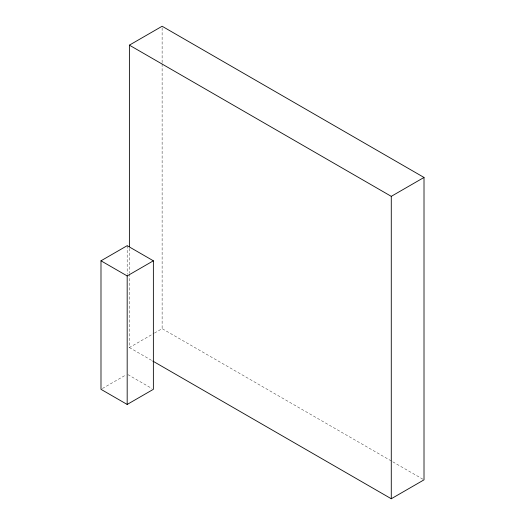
<?xml version="1.0" encoding="UTF-8"?>
<svg xmlns="http://www.w3.org/2000/svg" width="525" height="525" viewBox="0 0 525 525"><rect width="100%" height="100%" fill="white"/><g stroke="black" fill="none" stroke-linecap="round" stroke-linejoin="round"><path stroke-width="0.39" stroke-dasharray="2.62 1.97" d="M129.386 273.794L129.386 347.55L153.766 333.48M154.462 333.073L162.12 328.65L392.07 461.409M102.408 388.513L125.764 375.027M392.779 461.823L424.01 479.85M129.386 347.55L152.099 360.662M127.89 374.614L151.955 388.513M162.12 27.891L162.12 63.131M162.12 63.945L162.12 328.65M129.386 248.391L129.386 272.974M127.181 245.687L127.181 274.339"/><path stroke-width="0.79" d="M129.386 246.75L129.386 45.15L162.12 26.25L424.01 177.45L424.01 479.85L391.276 498.75L152.808 361.075M100.99 260.807L127.181 245.687L153.366 260.807L153.366 389.327L127.181 404.447L100.99 389.327L100.99 260.807L127.181 275.927L153.366 260.807M129.386 45.15L391.276 196.35L424.01 177.45M391.276 196.35L391.276 498.75M127.181 275.927L127.181 404.447"/></g></svg>
